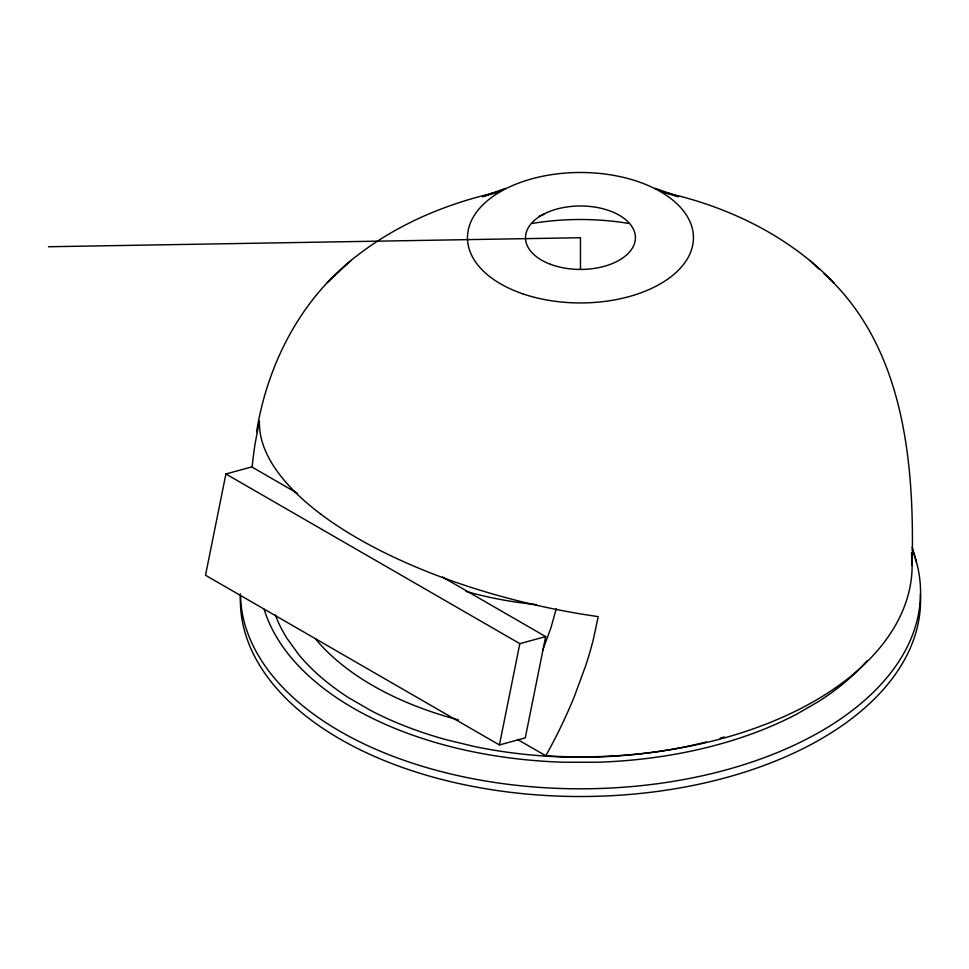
<?xml version="1.0" encoding="UTF-8"?>
<svg xmlns="http://www.w3.org/2000/svg" width="969" height="969" viewBox="0 0 969 969"><rect width="100%" height="100%" fill="white"/><g stroke="black" fill="none" stroke-linecap="round" stroke-linejoin="round"><path stroke-width="1.45" d="M912.12 565.399C914.518 463.364 904.489 346.636 824.013 273.597M297.471 493.306L251.758 466.913L225.91 473.974L205.513 575.259L499.423 744.955L525.271 737.894L545.668 636.597L442.47 577.015M499.423 744.955L519.832 643.658L545.668 636.597M256.579 431.726C267.226 365.991 298.767 302.922 350.948 260.516C393.426 225.765 445.013 203.672 498.369 191.971M556.279 608.786L550.913 627.876L542.567 650.635M350.948 260.516L327.134 282.742M539.273 216.244L544.251 214.197M505.661 188.277L482.465 196.683L498.89 192.019M489.793 193.824L498.95 191.898M48.45 246.744L580.467 237.72L580.467 269.297M545.971 755.844L517.434 739.432M661.972 191.898C726.06 205.634 788.015 234.995 833.788 282.742M662.554 191.971L671.117 193.824M662.033 192.019L678.445 196.683L655.25 188.265M225.91 473.974L519.832 643.658M320.497 513.933L323.331 516.041A328.176 135.006 11.4 0 0 397.738 558.992L401.699 560.809A327.607 134.764 11.4 0 0 582.684 614.261L598.2 616.659L593.44 638.983A395.594 279.011 74.7 0 1 585.773 665.437L574.132 697.074A659.404 465.072 74.7 0 1 546.165 755.093M809.975 260.516L819.18 269.128M912.168 547.122L916.468 562.141M259.486 427.668L259.389 421.055L255.101 443.645A395.631 279.036 74.7 0 0 252.17 466.683M920.405 594.372A340.083 196.344 0 0 1 581.715 796.518A340.083 196.344 0 0 1 240.457 595.826M536.608 604.632A258.784 149.408 0 0 1 466.004 591.381M458.373 719.882A291.717 168.424 0 0 1 441.295 714.977A294.988 170.302 0 0 1 383.021 691.212A291.705 168.412 0 0 1 362.806 679.548A294.988 170.314 0 0 1 315.179 638.535M724.243 736.973A312.83 180.609 0 0 1 720.185 738.172M706.449 741.903A309.959 178.95 0 0 1 686.464 746.53A313.459 180.973 0 0 1 595.899 757.019L565.024 757.019A313.387 180.937 0 0 1 474.459 746.53L446.188 739.71A313.314 180.888 0 0 1 370.752 710.507L349.276 698.104A313.326 180.9 0 0 1 298.694 654.547L286.885 638.232A313.387 180.937 0 0 1 275.353 614.976M912.362 549.629A340.083 196.344 0 0 1 619.034 787.543A340.083 196.344 0 0 1 240.385 593.912M264.186 609.319A322.629 186.266 0 0 0 279.556 641.902A318.704 184.001 0 0 0 292.02 658.617A322.314 186.084 0 0 0 332.985 695.233A319.491 184.449 0 0 0 364.283 714.189A322.302 186.084 0 0 0 425.718 739.529A318.716 184.013 0 0 0 468.1 750.757A322.629 186.266 0 0 0 564.079 762.24L596.856 762.24A322.665 186.29 0 0 0 692.823 750.757A318.801 184.062 0 0 0 721.784 743.562A321.962 185.891 0 0 0 796.627 714.189L818.03 701.835A321.962 185.878 0 0 0 861.925 666.369A318.801 184.062 0 0 0 866.976 660.858M532.308 223.427A173.826 100.352 0 0 1 628.602 223.427M320.642 514.018A327.607 134.764 11.4 0 1 259.619 427.753M911.429 553.02A331.664 191.487 0 0 1 546.213 755.856M550.562 264.331A54.954 31.723 0 0 0 635.337 239.355A54.954 31.723 0 0 0 555.479 209.449A54.954 31.723 0 0 0 550.562 264.331M522.715 293.789A112.998 65.238 0 0 0 693.441 238.556A112.998 65.238 0 0 0 525.234 180.803A112.998 65.238 0 0 0 522.715 293.789"/></g></svg>
